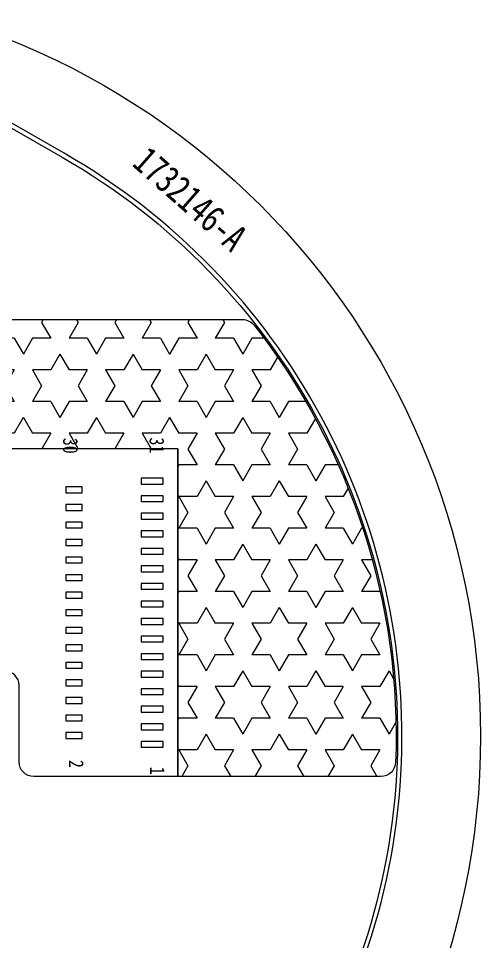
# Model space of a CAD drawing. Header units: inches. Extents: x 1065 to 1380, y -746 to -387.
# Drawn here: x 1327.99 to 1343.79, y -621.97 to -590.42 of the extents above; entities that cross this region are included whole.
import ezdxf

# ---------------------------------------------------------------- set-up
doc = ezdxf.new("R2010")
doc.units = ezdxf.units.IN
doc.header["$LTSCALE"] = 0.9094488189
doc.header["$MEASUREMENT"] = 0
doc.layers.get('0').update_dxf_attribs({"linetype": 'CONTINUOUS'})
doc.layers.add('DIM', color=7, linetype='CONTINUOUS')
doc.layers.add('DST', color=253, linetype='CONTINUOUS')
doc.styles.get("Standard").update_dxf_attribs({"font": 'txt', "width": 0.8})
doc.styles.add('宋体', font='', dxfattribs={"width": 0.8})
doc.styles.get('宋体').set_extended_font_data('SimSun')

msp = doc.modelspace()

# ---------------------------------------------------------------- hatches: boundary and pattern name
h = msp.add_hatch()
h.set_pattern_fill('STARS', color=5, scale=5, angle=180, style=0)
h.set_pattern_definition([(180, (2025.345970019827, -1186.999384653984), (-1.325719048736117e-16, -1.082531755), [0.625, -0.625]), (240, (2025.345970019827, -1186.999384653984), (0.9375000002333519, -0.5412658775000003), [0.6249999999999999, -0.6249999999999999]), (299.9999999999999, (2025.033470019827, -1187.540650533984), (0.9375000002333522, 0.5412658774999998), [0.624999999999999, -0.624999999999999])])
edge = h.paths.add_edge_path()
edge.add_line((1327.650809770629, -602.0200045561546), (1327.650809770629, -600.7079091183808))
edge.add_line((1327.650809770629, -600.7079091183808), (1335.652648457303, -600.707909118381))
edge.add_arc((1335.652648457307, -601.207909118383), 0.5000000000019327, 38.12228993841637, 90.00000000046902, ccw=False)
edge.add_arc((1318.137043508941, -614.952904656127), 22.76479999999814, -2.2607716969728244, 38.12228993793241, ccw=False)
edge.add_arc((1340.38451342744, -615.831199176992), 0.5000000000000953, 270, 357.73922830302945, ccw=False)
edge.add_line((1340.38451342744, -616.331199176992), (1333.436441673967, -616.331199176992))
edge.add_line((1333.436441673967, -616.331199176992), (1333.436441673967, -605.1312100376097))
edge.add_line((1333.436441673967, -605.1312100376097), (1309.601879785791, -605.1312100376097))
edge.add_line((1309.601879785791, -605.1312100376097), (1309.601879785791, -602.0200045561546))
edge.add_line((1309.601879785791, -602.0200045561546), (1327.650809770629, -602.0200045561546))

# ---------------------------------------------------------------- linework, layer by layer
at = {"color": 6}
msp.add_lwpolyline([(1321.487043505775, -590.8811991769921), (1321.487043505775, -591.3311991769918, 0.4142135623733614), (1321.987043505776, -591.8311991769918), (1322.390300657798, -591.8311991769918), (1322.390300657798, -592.2311991769919), (1324.319030809997, -592.2311991769919, -0.02787684696121822), (1324.802111143826, -592.4733885610677), (1329.482398943493, -595.1560110037575, -0.6183706520438726), (1327.144522349541, -635.9113023720394), (1323.483280249116, -637.4846016620444, -0.1018145123652559), (1321.568458624732, -637.878599176992), (1314.705628385289, -637.878599176992, -0.1018145123652981), (1312.790806760906, -637.4846016620444), (1309.129564660481, -635.9113023720394, -0.6183706520438782), (1306.791688066529, -595.1560110037576), (1311.471975866196, -592.4733885610677, -0.02787684696121417), (1311.955056200026, -592.2311991769919), (1313.883786352223, -592.2311991769919), (1313.883786352225, -591.831199176992), (1314.387043507076, -591.8311991769921, 0.4142135623731616), (1314.887043507076, -591.331199176992), (1314.887043507076, -590.8811991769921)], format="xyb", dxfattribs=at)
at = {"color": 3}
msp.add_lwpolyline([(1327.203743640825, -636.0491168818864, 0.6183706520438711), (1329.556991024312, -595.0258725311003), (1324.876703224645, -592.3432500884103, 0.1308546460175715), (1322.390300661729, -591.6811991769921), (1318.137043508942, -591.6811991769921), (1313.883786356156, -591.6811991769921, 0.1308546460175715), (1311.39738379324, -592.3432500884103), (1306.717095993573, -595.0258725311003, 0.6183706520438714), (1309.07034337706, -636.0491168818864), (1312.731585477485, -637.6224161718917, 0.1018145123652592), (1314.705628389222, -638.0285991769922), (1321.568458628664, -638.0285991769922, 0.1018145123653004), (1323.5425015404, -637.6224161718917)], format="xyb", close=True, dxfattribs=at)
at = {"color": 4, "ltscale": 0.1}
msp.add_circle((1318.137043508942, -614.949899176992), 25.65, dxfattribs=at)
at = {"layer": 'DIM', "ltscale": 0.01}
msp.add_lwpolyline([(1304.422279919117, -600.7079091183854), (1310.58589527681, -600.7079091183855, 0.414213562373095), (1311.08589527681, -600.2079091183855), (1311.08589527681, -597.7278873820056, -0.4142135623730729), (1311.58589527681, -597.2278873820056), (1324.688191738799, -597.2278873820056, -0.414213562373095), (1325.188191738799, -597.7278873820056), (1325.188191738799, -600.2079091183856, 0.414213562373095), (1325.688191738799, -600.7079091183856), (1335.652648457303, -600.7079091183859, -0.2303062293455846), (1336.045995914915, -600.8992381323932, -0.1780508785801425), (1340.884124246277, -615.8509230128468, -0.4027032659045726), (1340.38451342744, -616.3311991769968), (1328.516441673967, -616.3311991769968, -0.414213562373095), (1328.016441673967, -615.8311991769968), (1328.016441673967, -613.2207361301467, 0.414213562373095), (1327.516441673967, -612.7207361301467), (1311.548252844144, -612.7207361301463, -0.414213562373095), (1311.048252844144, -612.2207361301463), (1311.048252844144, -606.3259998010255, 0.414213562373095), (1310.548252844144, -605.8259998010255), (1304.046169057615, -605.8259998010262, -0.4142135623997336)], format="xyb", dxfattribs=at)
at = {"layer": 'DIM', "color": 4, "ltscale": 0.01}
msp.add_lwpolyline([(1327.650809770629, -602.0200045561546), (1327.650809770629, -600.7079091183808), (1335.652648457303, -600.707909118381, -0.2303062293455846), (1336.045995914915, -600.8992381323883, -0.1780508785801413), (1340.884124246278, -615.8509230128419, -0.4027032659045726), (1340.38451342744, -616.331199176992), (1333.436441673967, -616.331199176992), (1333.436441673967, -605.1312100376097), (1309.601879785791, -605.1312100376097), (1309.601879785791, -602.0200045561546), (1327.650809770629, -602.0200045561546)], format="xyb", dxfattribs=at)
at = {"layer": 'DIM', "ltscale": 0.01}
for points in [[(1332.186441673967, -606.1312100376146), (1332.186441673967, -606.3312100376148), (1332.936441673967, -606.3312100376148), (1332.936441673967, -606.1312100376146)], [(1329.616441673967, -606.4312100376147), (1329.616441673967, -606.6312100376146), (1330.166441673967, -606.6312100376146), (1330.166441673967, -606.4312100376147)], [(1332.186441673967, -606.7312100376145), (1332.186441673967, -606.9312100376147), (1332.936441673967, -606.9312100376147), (1332.936441673967, -606.7312100376145)], [(1329.616441673967, -607.0312100376146), (1329.616441673967, -607.2312100376145), (1330.166441673967, -607.2312100376145), (1330.166441673967, -607.0312100376146)], [(1332.186441673967, -607.3312100376148), (1332.186441673967, -607.5312100376146), (1332.936441673967, -607.5312100376146), (1332.936441673967, -607.3312100376148)], [(1329.616441673967, -607.6312100376146), (1329.616441673967, -607.8312100376148), (1330.166441673967, -607.8312100376148), (1330.166441673967, -607.6312100376146)], [(1332.186441673967, -607.9312100376147), (1332.186441673967, -608.1312100376146), (1332.936441673967, -608.1312100376146), (1332.936441673967, -607.9312100376147)], [(1329.616441673967, -608.2312100376145), (1329.616441673967, -608.4312100376147), (1330.166441673967, -608.4312100376147), (1330.166441673967, -608.2312100376145)], [(1332.186441673967, -608.5312100376146), (1332.186441673967, -608.7312100376149), (1332.936441673967, -608.7312100376149), (1332.936441673967, -608.5312100376146)], [(1329.616441673967, -608.8312100376148), (1329.616441673967, -609.0312100376146), (1330.166441673967, -609.0312100376146), (1330.166441673967, -608.8312100376148)], [(1332.186441673967, -609.1312100376146), (1332.186441673967, -609.3312100376148), (1332.936441673967, -609.3312100376148), (1332.936441673967, -609.1312100376146)], [(1329.616441673967, -609.4312100376147), (1329.616441673967, -609.6312100376146), (1330.166441673967, -609.6312100376146), (1330.166441673967, -609.4312100376147)], [(1332.186441673967, -609.7312100376145), (1332.186441673967, -609.9312100376147), (1332.936441673967, -609.9312100376147), (1332.936441673967, -609.7312100376145)], [(1329.616441673967, -610.0312100376146), (1329.616441673967, -610.2312100376145), (1330.166441673967, -610.2312100376145), (1330.166441673967, -610.0312100376146)], [(1329.616441673967, -610.6312100376146), (1329.616441673967, -610.8312100376148), (1330.166441673967, -610.8312100376148), (1330.166441673967, -610.6312100376146)], [(1332.186441673967, -610.3312100376148), (1332.186441673967, -610.5312100376146), (1332.936441673967, -610.5312100376146), (1332.936441673967, -610.3312100376148)], [(1332.186441673967, -610.9312100376147), (1332.186441673967, -611.1312100376146), (1332.936441673967, -611.1312100376146), (1332.936441673967, -610.9312100376147)], [(1329.616441673967, -611.2312100376145), (1329.616441673967, -611.4312100376147), (1330.166441673967, -611.4312100376147), (1330.166441673967, -611.2312100376145)], [(1332.186441673967, -611.5312100376146), (1332.186441673967, -611.7312100376149), (1332.936441673967, -611.7312100376149), (1332.936441673967, -611.5312100376146)], [(1329.616441673967, -611.8312100376148), (1329.616441673967, -612.0312100376146), (1330.166441673967, -612.0312100376146), (1330.166441673967, -611.8312100376148)], [(1332.186441673967, -612.1312100376146), (1332.186441673967, -612.3312100376148), (1332.936441673967, -612.3312100376148), (1332.936441673967, -612.1312100376146)], [(1329.616441673967, -612.4312100376147), (1329.616441673967, -612.6312100376146), (1330.166441673967, -612.6312100376146), (1330.166441673967, -612.4312100376147)], [(1332.186441673967, -612.7312100376145), (1332.186441673967, -612.9312100376147), (1332.936441673967, -612.9312100376147), (1332.936441673967, -612.7312100376145)], [(1329.616441673967, -613.0312100376146), (1329.616441673967, -613.2312100376145), (1330.166441673967, -613.2312100376145), (1330.166441673967, -613.0312100376146)], [(1332.186441673967, -613.3312100376148), (1332.186441673967, -613.5312100376146), (1332.936441673967, -613.5312100376146), (1332.936441673967, -613.3312100376148)], [(1329.616441673967, -613.6312100376146), (1329.616441673967, -613.8312100376148), (1330.166441673967, -613.8312100376148), (1330.166441673967, -613.6312100376146)], [(1332.186441673967, -613.9312100376147), (1332.186441673967, -614.1312100376146), (1332.936441673967, -614.1312100376146), (1332.936441673967, -613.9312100376147)], [(1329.616441673967, -614.2312100376145), (1329.616441673967, -614.4312100376147), (1330.166441673967, -614.4312100376147), (1330.166441673967, -614.2312100376145)], [(1332.186441673967, -614.5312100376146), (1332.186441673967, -614.7312100376149), (1332.936441673967, -614.7312100376149), (1332.936441673967, -614.5312100376146)], [(1329.616441673967, -614.8312100376148), (1329.616441673967, -615.0312100376146), (1330.166441673967, -615.0312100376146), (1330.166441673967, -614.8312100376148)], [(1332.186441673967, -615.1312100376146), (1332.186441673967, -615.3312100376148), (1332.936441673967, -615.3312100376148), (1332.936441673967, -615.1312100376146)]]:
    msp.add_lwpolyline(points, close=True, dxfattribs=at)
at = {"layer": 'DST', "ltscale": 0.1}
msp.add_line((1333.436441673967, -605.1312100376146), (1333.436441673967, -616.3311991769968), dxfattribs=at)

# ---------------------------------------------------------------- texts
at = {"layer": 'DIM', "color": 7, "insert": (1332.457517474661, -594.7228806111641, -0.265000000098), "char_height": 0.933119999999997, "width": 34.02071322198659, "attachment_point": 1, "rotation": 318.684850792823, "style": '宋体'}
msp.add_mtext('1732146-A', dxfattribs=at)
at = {"layer": 'DIM', "ltscale": 0.01, "char_height": 0.5, "width": 1.555714394416555, "attachment_point": 1, "rotation": 270}
for s, insert in [('30', (1330.021216780205, -604.7515122632818)), ('31', (1332.974736795451, -604.7381141442949)), ('2', (1330.219713754426, -615.7642133944302)), ('1', (1332.993943223503, -615.9951857795714))]:
    msp.add_mtext(s, dxfattribs=dict(at, insert=insert))

doc.saveas('drawing.dxf')
